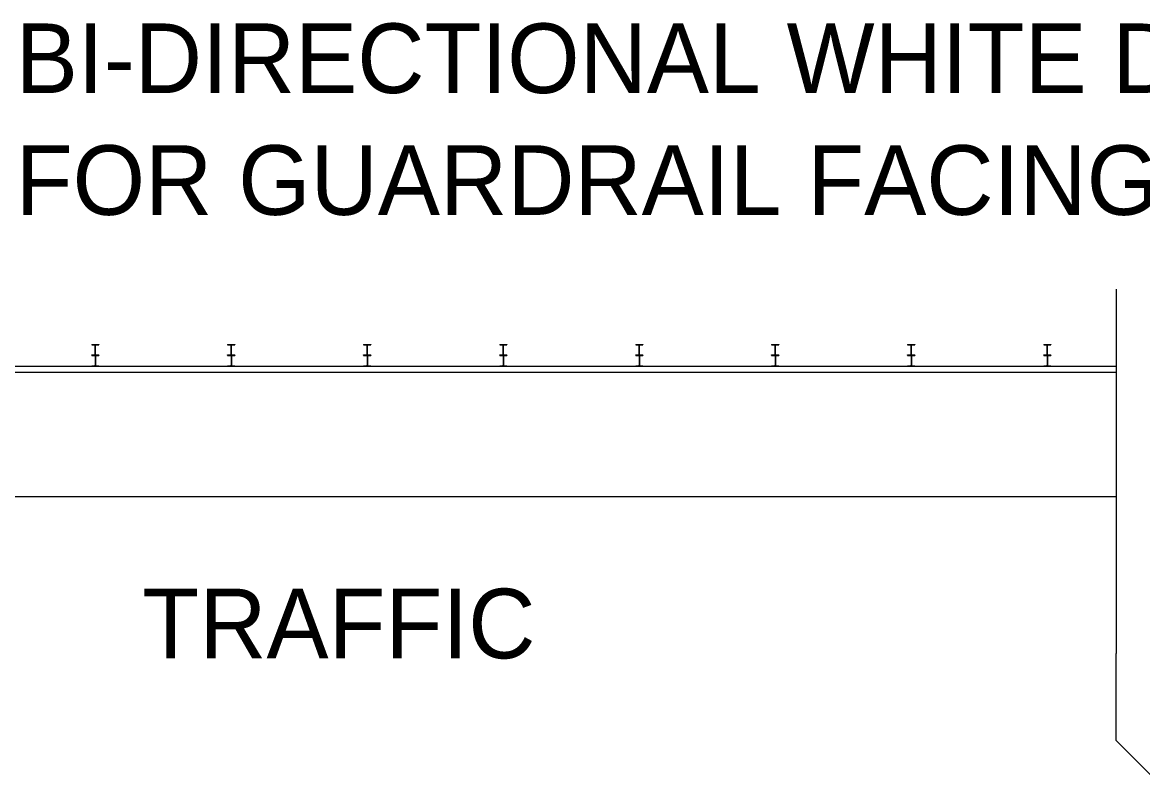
# Model space of a CAD drawing. Extents: x 998.8 to 1037.2, y 999 to 1023.1.
# Drawn here: x 1022.849 to 1026.066, y 1012.427 to 1014.62 of the extents above; entities that cross this region are included whole.
import ezdxf

# ---------------------------------------------------------------- set-up
doc = ezdxf.new("R2010")
doc.units = 0
doc.layers.add('Level 1', color=7, linetype='Continuous')

msp = doc.modelspace()

# ---------------------------------------------------------------- linework, layer by layer
at = {"layer": 'Level 1'}
for p, q in [((1025.9903, 1013.8537), (1025.9903, 1012.8064)), ((1023.0478, 1013.6948), (1023.0686, 1013.6948)), ((1023.0478, 1013.6948), (1023.0478, 1013.6939)), ((1023.0478, 1013.6939), (1023.0563, 1013.6939)), ((1023.0577, 1013.6659), (1023.0577, 1013.6925)), ((1023.0587, 1013.6659), (1023.0587, 1013.6925)), ((1023.0599, 1013.6939), (1023.0686, 1013.6939)), ((1023.0686, 1013.6948), (1023.0686, 1013.6939)), ((1023.4383, 1013.6948), (1023.4592, 1013.6948)), ((1023.4383, 1013.6948), (1023.4383, 1013.6939)), ((1023.4383, 1013.6939), (1023.447, 1013.6939)), ((1023.4483, 1013.6659), (1023.4483, 1013.6925)), ((1023.4493, 1013.6659), (1023.4493, 1013.6925)), ((1023.4506, 1013.6939), (1023.4592, 1013.6939)), ((1023.4592, 1013.6948), (1023.4592, 1013.6939)), ((1023.829, 1013.6948), (1023.8498, 1013.6948)), ((1023.829, 1013.6948), (1023.829, 1013.6939)), ((1023.829, 1013.6939), (1023.8377, 1013.6939)), ((1023.8389, 1013.6659), (1023.8389, 1013.6925)), ((1023.8399, 1013.6659), (1023.8399, 1013.6925)), ((1023.8413, 1013.6939), (1023.8498, 1013.6939)), ((1023.8498, 1013.6948), (1023.8498, 1013.6939)), ((1024.2197, 1013.6948), (1024.2405, 1013.6948)), ((1024.2197, 1013.6948), (1024.2197, 1013.6939)), ((1024.2197, 1013.6939), (1024.2283, 1013.6939)), ((1024.2296, 1013.6659), (1024.2296, 1013.6925)), ((1024.2306, 1013.6659), (1024.2306, 1013.6925)), ((1024.2318, 1013.6939), (1024.2405, 1013.6939)), ((1024.2405, 1013.6948), (1024.2405, 1013.6939)), ((1024.6103, 1013.6948), (1024.6311, 1013.6948)), ((1024.6103, 1013.6948), (1024.6103, 1013.6939)), ((1024.6103, 1013.6939), (1024.6189, 1013.6939)), ((1024.6202, 1013.6659), (1024.6202, 1013.6925)), ((1024.6212, 1013.6659), (1024.6212, 1013.6925)), ((1024.6225, 1013.6939), (1024.6311, 1013.6939)), ((1024.6311, 1013.6948), (1024.6311, 1013.6939)), ((1025.0009, 1013.6948), (1025.0218, 1013.6948)), ((1025.0009, 1013.6948), (1025.0009, 1013.6939)), ((1025.0009, 1013.6939), (1025.0095, 1013.6939)), ((1025.0108, 1013.6659), (1025.0108, 1013.6925)), ((1025.0118, 1013.6659), (1025.0118, 1013.6925)), ((1025.0131, 1013.6939), (1025.0218, 1013.6939)), ((1025.0218, 1013.6948), (1025.0218, 1013.6939)), ((1025.3915, 1013.6948), (1025.4123, 1013.6948)), ((1025.3915, 1013.6948), (1025.3915, 1013.6939)), ((1025.3915, 1013.6939), (1025.4002, 1013.6939)), ((1025.4014, 1013.6659), (1025.4014, 1013.6925)), ((1025.4024, 1013.6659), (1025.4024, 1013.6925)), ((1025.4038, 1013.6939), (1025.4123, 1013.6939)), ((1025.4123, 1013.6948), (1025.4123, 1013.6939)), ((1025.7822, 1013.6948), (1025.803, 1013.6948)), ((1025.7822, 1013.6948), (1025.7822, 1013.6939)), ((1025.7822, 1013.6939), (1025.7908, 1013.6939)), ((1025.7921, 1013.6659), (1025.7921, 1013.6925)), ((1025.7931, 1013.6659), (1025.7931, 1013.6925)), ((1025.7943, 1013.6939), (1025.803, 1013.6939)), ((1025.803, 1013.6948), (1025.803, 1013.6939)), ((1023.0478, 1013.6635), (1023.0478, 1013.6645)), ((1023.0478, 1013.6645), (1023.0563, 1013.6645)), ((1023.0478, 1013.6635), (1023.0686, 1013.6635)), ((1023.0478, 1013.6635), (1023.0478, 1013.6626)), ((1023.0478, 1013.6626), (1023.0563, 1013.6626)), ((1023.0577, 1013.6613), (1023.0577, 1013.6346)), ((1023.0587, 1013.6613), (1023.0587, 1013.6346)), ((1023.0599, 1013.6645), (1023.0686, 1013.6645)), ((1023.0599, 1013.6626), (1023.0686, 1013.6626)), ((1023.0686, 1013.6635), (1023.0686, 1013.6645)), ((1023.0686, 1013.6635), (1023.0686, 1013.6626)), ((1023.4383, 1013.6635), (1023.4383, 1013.6645)), ((1023.4383, 1013.6645), (1023.447, 1013.6645)), ((1023.4383, 1013.6635), (1023.4592, 1013.6635)), ((1023.4383, 1013.6635), (1023.4383, 1013.6626)), ((1023.4383, 1013.6626), (1023.447, 1013.6626)), ((1023.4483, 1013.6613), (1023.4483, 1013.6346)), ((1023.4493, 1013.6613), (1023.4493, 1013.6346)), ((1023.4506, 1013.6645), (1023.4592, 1013.6645)), ((1023.4506, 1013.6626), (1023.4592, 1013.6626)), ((1023.4592, 1013.6635), (1023.4592, 1013.6645)), ((1023.4592, 1013.6635), (1023.4592, 1013.6626)), ((1023.829, 1013.6635), (1023.829, 1013.6645)), ((1023.829, 1013.6645), (1023.8377, 1013.6645)), ((1023.829, 1013.6635), (1023.8498, 1013.6635)), ((1023.829, 1013.6635), (1023.829, 1013.6626)), ((1023.829, 1013.6626), (1023.8377, 1013.6626)), ((1023.8389, 1013.6613), (1023.8389, 1013.6346)), ((1023.8399, 1013.6613), (1023.8399, 1013.6346)), ((1023.8413, 1013.6645), (1023.8498, 1013.6645)), ((1023.8413, 1013.6626), (1023.8498, 1013.6626)), ((1023.8498, 1013.6635), (1023.8498, 1013.6645)), ((1023.8498, 1013.6635), (1023.8498, 1013.6626)), ((1024.2197, 1013.6635), (1024.2197, 1013.6645)), ((1024.2197, 1013.6645), (1024.2283, 1013.6645)), ((1024.2197, 1013.6635), (1024.2405, 1013.6635)), ((1024.2197, 1013.6635), (1024.2197, 1013.6626)), ((1024.2197, 1013.6626), (1024.2283, 1013.6626)), ((1024.2296, 1013.6613), (1024.2296, 1013.6346)), ((1024.2306, 1013.6613), (1024.2306, 1013.6346)), ((1024.2318, 1013.6645), (1024.2405, 1013.6645)), ((1024.2318, 1013.6626), (1024.2405, 1013.6626)), ((1024.2405, 1013.6635), (1024.2405, 1013.6645)), ((1024.2405, 1013.6635), (1024.2405, 1013.6626)), ((1024.6103, 1013.6635), (1024.6103, 1013.6645)), ((1024.6103, 1013.6645), (1024.6189, 1013.6645)), ((1024.6103, 1013.6635), (1024.6311, 1013.6635)), ((1024.6103, 1013.6635), (1024.6103, 1013.6626)), ((1024.6103, 1013.6626), (1024.6189, 1013.6626)), ((1024.6202, 1013.6613), (1024.6202, 1013.6346)), ((1024.6212, 1013.6613), (1024.6212, 1013.6346)), ((1024.6225, 1013.6645), (1024.6311, 1013.6645)), ((1024.6225, 1013.6626), (1024.6311, 1013.6626)), ((1024.6311, 1013.6635), (1024.6311, 1013.6645)), ((1024.6311, 1013.6635), (1024.6311, 1013.6626)), ((1025.0009, 1013.6635), (1025.0009, 1013.6645)), ((1025.0009, 1013.6645), (1025.0095, 1013.6645)), ((1025.0009, 1013.6635), (1025.0218, 1013.6635)), ((1025.0009, 1013.6635), (1025.0009, 1013.6626)), ((1025.0009, 1013.6626), (1025.0095, 1013.6626)), ((1025.0108, 1013.6613), (1025.0108, 1013.6346)), ((1025.0118, 1013.6613), (1025.0118, 1013.6346)), ((1025.0131, 1013.6645), (1025.0218, 1013.6645)), ((1025.0131, 1013.6626), (1025.0218, 1013.6626)), ((1025.0218, 1013.6635), (1025.0218, 1013.6645)), ((1025.0218, 1013.6635), (1025.0218, 1013.6626)), ((1025.3915, 1013.6635), (1025.3915, 1013.6645)), ((1025.3915, 1013.6645), (1025.4002, 1013.6645)), ((1025.3915, 1013.6635), (1025.4123, 1013.6635)), ((1025.3915, 1013.6635), (1025.3915, 1013.6626)), ((1025.3915, 1013.6626), (1025.4002, 1013.6626)), ((1025.4014, 1013.6613), (1025.4014, 1013.6346)), ((1025.4024, 1013.6613), (1025.4024, 1013.6346)), ((1025.4038, 1013.6645), (1025.4123, 1013.6645)), ((1025.4038, 1013.6626), (1025.4123, 1013.6626)), ((1025.4123, 1013.6635), (1025.4123, 1013.6645)), ((1025.4123, 1013.6635), (1025.4123, 1013.6626)), ((1025.7822, 1013.6635), (1025.7822, 1013.6645)), ((1025.7822, 1013.6645), (1025.7908, 1013.6645)), ((1025.7822, 1013.6635), (1025.803, 1013.6635)), ((1025.7822, 1013.6635), (1025.7822, 1013.6626)), ((1025.7822, 1013.6626), (1025.7908, 1013.6626)), ((1025.7921, 1013.6613), (1025.7921, 1013.6346)), ((1025.7931, 1013.6613), (1025.7931, 1013.6346)), ((1025.7943, 1013.6645), (1025.803, 1013.6645)), ((1025.7943, 1013.6626), (1025.803, 1013.6626)), ((1025.803, 1013.6635), (1025.803, 1013.6645)), ((1025.803, 1013.6635), (1025.803, 1013.6626)), ((1020.5975, 1013.6323), (1025.9903, 1013.6323)), ((1023.0478, 1013.6323), (1023.0478, 1013.6333)), ((1023.0478, 1013.6333), (1023.0563, 1013.6333)), ((1023.0478, 1013.6323), (1023.0686, 1013.6323)), ((1023.0599, 1013.6333), (1023.0686, 1013.6333)), ((1023.0686, 1013.6323), (1023.0686, 1013.6333)), ((1023.4383, 1013.6323), (1023.4383, 1013.6333)), ((1023.4383, 1013.6333), (1023.447, 1013.6333)), ((1023.4383, 1013.6323), (1023.4592, 1013.6323)), ((1023.4506, 1013.6333), (1023.4592, 1013.6333)), ((1023.4592, 1013.6323), (1023.4592, 1013.6333)), ((1023.829, 1013.6323), (1023.829, 1013.6333)), ((1023.829, 1013.6333), (1023.8377, 1013.6333)), ((1023.829, 1013.6323), (1023.8498, 1013.6323)), ((1023.8413, 1013.6333), (1023.8498, 1013.6333)), ((1023.8498, 1013.6323), (1023.8498, 1013.6333)), ((1024.2197, 1013.6323), (1024.2197, 1013.6333)), ((1024.2197, 1013.6333), (1024.2283, 1013.6333)), ((1024.2197, 1013.6323), (1024.2405, 1013.6323)), ((1024.2318, 1013.6333), (1024.2405, 1013.6333)), ((1024.2405, 1013.6323), (1024.2405, 1013.6333)), ((1024.6103, 1013.6323), (1024.6103, 1013.6333)), ((1024.6103, 1013.6333), (1024.6189, 1013.6333)), ((1024.6103, 1013.6323), (1024.6311, 1013.6323)), ((1024.6225, 1013.6333), (1024.6311, 1013.6333)), ((1024.6311, 1013.6323), (1024.6311, 1013.6333)), ((1025.0009, 1013.6323), (1025.0009, 1013.6333)), ((1025.0009, 1013.6333), (1025.0095, 1013.6333)), ((1025.0009, 1013.6323), (1025.0218, 1013.6323)), ((1025.0131, 1013.6333), (1025.0218, 1013.6333)), ((1025.0218, 1013.6323), (1025.0218, 1013.6333)), ((1025.3915, 1013.6323), (1025.3915, 1013.6333)), ((1025.3915, 1013.6333), (1025.4002, 1013.6333)), ((1025.3915, 1013.6323), (1025.4123, 1013.6323)), ((1025.4038, 1013.6333), (1025.4123, 1013.6333)), ((1025.4123, 1013.6323), (1025.4123, 1013.6333)), ((1025.7822, 1013.6323), (1025.7822, 1013.6333)), ((1025.7822, 1013.6333), (1025.7908, 1013.6333)), ((1025.7822, 1013.6323), (1025.803, 1013.6323)), ((1025.7943, 1013.6333), (1025.803, 1013.6333)), ((1025.803, 1013.6323), (1025.803, 1013.6333)), ((1020.5975, 1013.6154), (1025.9903, 1013.6154)), ((1020.5975, 1013.2573), (1025.9903, 1013.2573))]:
    msp.add_line(p, q, dxfattribs=at)
msp.add_lwpolyline([(1025.9903, 1011.973), (1025.9903, 1012.223), (1025.8236, 1012.3898), (1026.1569, 1012.3898), (1025.9903, 1012.5564), (1025.9903, 1012.8064)], dxfattribs=at)
for centre, start, end in [((1023.0564, 1013.6926), 0, 90), ((1023.06, 1013.6926), 90, 180), ((1023.447, 1013.6926), 0, 90), ((1023.4506, 1013.6926), 90, 180), ((1023.8376, 1013.6926), 0, 90), ((1023.8412, 1013.6926), 90, 180), ((1024.2282, 1013.6926), 0, 90), ((1024.2318, 1013.6926), 90, 180), ((1024.6189, 1013.6926), 0, 90), ((1024.6225, 1013.6926), 90, 180), ((1025.0095, 1013.6926), 0, 90), ((1025.0131, 1013.6926), 90, 180), ((1025.4001, 1013.6926), 0, 90), ((1025.4037, 1013.6926), 90, 180), ((1025.7907, 1013.6926), 0, 90), ((1025.7943, 1013.6926), 90, 180), ((1023.0564, 1013.6659), 270, 360), ((1023.0564, 1013.6613), 0, 90), ((1023.06, 1013.6659), 180, 270), ((1023.06, 1013.6613), 90, 180), ((1023.447, 1013.6659), 270, 360), ((1023.447, 1013.6613), 0, 90), ((1023.4506, 1013.6659), 180, 270), ((1023.4506, 1013.6613), 90, 180), ((1023.8376, 1013.6659), 270, 360), ((1023.8376, 1013.6613), 0, 90), ((1023.8412, 1013.6659), 180, 270), ((1023.8412, 1013.6613), 90, 180), ((1024.2282, 1013.6659), 270, 360), ((1024.2282, 1013.6613), 0, 90), ((1024.2318, 1013.6659), 180, 270), ((1024.2318, 1013.6613), 90, 180), ((1024.6189, 1013.6659), 270, 360), ((1024.6189, 1013.6613), 0, 90), ((1024.6225, 1013.6659), 180, 270), ((1024.6225, 1013.6613), 90, 180), ((1025.0095, 1013.6659), 270, 360), ((1025.0095, 1013.6613), 0, 90), ((1025.0131, 1013.6659), 180, 270), ((1025.0131, 1013.6613), 90, 180), ((1025.4001, 1013.6659), 270, 360), ((1025.4001, 1013.6613), 0, 90), ((1025.4037, 1013.6659), 180, 270), ((1025.4037, 1013.6613), 90, 180), ((1025.7907, 1013.6659), 270, 360), ((1025.7907, 1013.6613), 0, 90), ((1025.7943, 1013.6659), 180, 270), ((1025.7943, 1013.6613), 90, 180), ((1023.0564, 1013.6346), 270, 360), ((1023.06, 1013.6346), 180, 270), ((1023.447, 1013.6346), 270, 360), ((1023.4506, 1013.6346), 180, 270), ((1023.8376, 1013.6346), 270, 360), ((1023.8412, 1013.6346), 180, 270), ((1024.2282, 1013.6346), 270, 360), ((1024.2318, 1013.6346), 180, 270), ((1024.6189, 1013.6346), 270, 360), ((1024.6225, 1013.6346), 180, 270), ((1025.0095, 1013.6346), 270, 360), ((1025.0131, 1013.6346), 180, 270), ((1025.4001, 1013.6346), 270, 360), ((1025.4037, 1013.6346), 180, 270), ((1025.7907, 1013.6346), 270, 360), ((1025.7943, 1013.6346), 180, 270)]:
    msp.add_arc(centre, 0.0013, start, end, dxfattribs=at)

# ---------------------------------------------------------------- texts
for s, p in [('BI-DIRECTIONAL WHITE DELINEATOR', (1022.8298, 1014.4168)), ('FOR GUARDRAIL FACING TRAFFIC', (1022.8298, 1014.0668)), ('TRAFFIC', (1023.1934, 1012.7928))]:
    msp.add_text(s, height=0.2, dxfattribs=at).set_placement(p)

doc.saveas('drawing.dxf')
